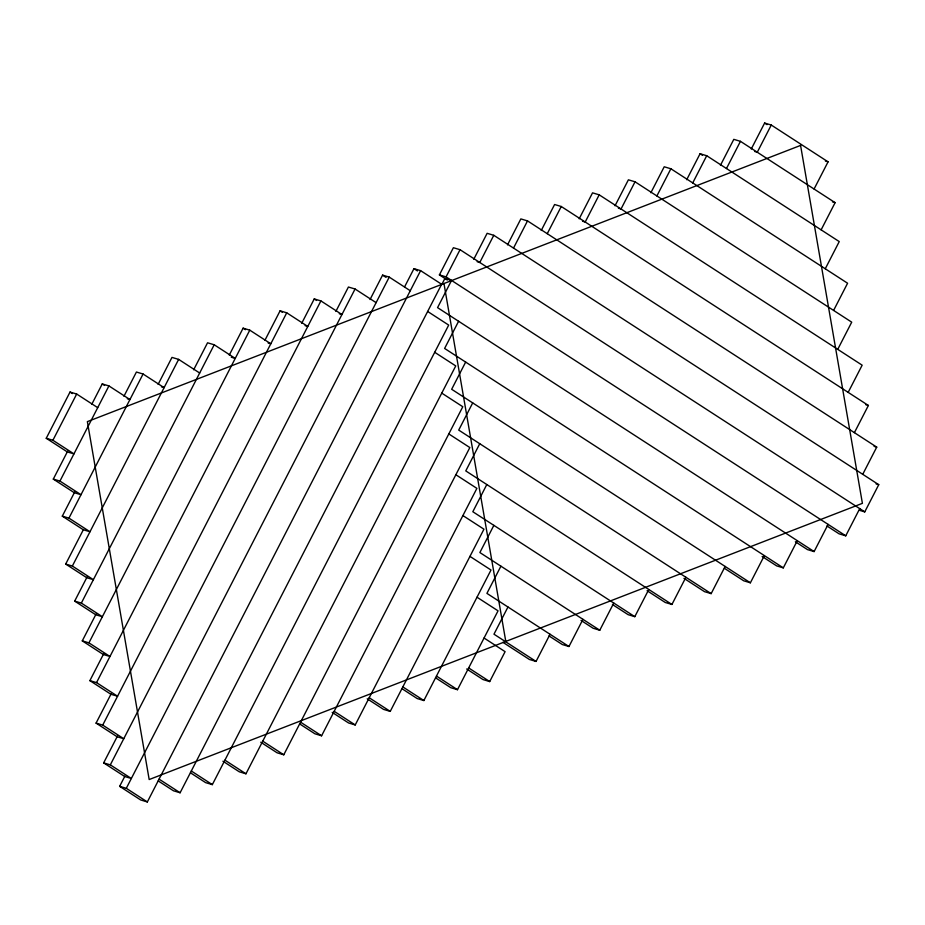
<?xml version="1.0" encoding="UTF-8"?>
<svg xmlns="http://www.w3.org/2000/svg" width="925" height="925" viewBox="0 0 925 925"><rect width="100%" height="100%" fill="white"/><g stroke="black" fill="none" stroke-linecap="round" stroke-linejoin="round"><path stroke-width="1.39" d="M46.25 438.277L52.898 440.265L73.942 453.886L67.282 451.909L46.25 438.277L70.023 392.061L76.682 394.038L97.715 407.659M52.898 440.265L76.682 394.038M53.303 479.104L59.952 481.081L80.995 494.713L74.335 492.736L53.303 479.104L67.664 451.18M91.806 404.237L102.247 383.933L108.907 385.91L129.939 399.542L127.28 398.744M59.952 481.081L108.907 385.91M62.299 516.15L68.947 518.127L89.979 531.748L83.331 529.771L62.299 516.15L74.752 491.915M123.95 396.258L136.414 372.035L143.074 374.012L164.107 387.644L161.447 386.847M68.947 518.127L143.074 374.012M65.687 564.065L72.347 566.042L93.379 579.674L86.73 577.697L65.687 564.065L83.516 529.412M158.117 384.372L171.981 357.408L178.641 359.386L199.673 373.018M72.347 566.042L178.641 359.386M74.682 601.111L81.342 603.088L102.374 616.721L95.726 614.743L74.682 601.111L87.239 576.691M193.672 369.78L207.547 342.793L214.207 344.771L235.239 358.403L231.25 357.212M81.342 603.088L214.207 344.771M82.279 640.875L88.927 642.852L109.971 656.484L103.311 654.507L82.279 640.875L96.119 613.957M229.273 355.084L243.113 328.167L249.773 330.156L270.805 343.776L268.146 342.99M88.927 642.852L249.773 330.156M89.875 680.638L96.524 682.615L117.568 696.247L110.907 694.27L89.875 680.638L103.739 653.674M264.897 340.365L280.078 310.835L286.738 312.812L307.771 326.444L305.111 325.646M96.524 682.615L286.738 312.812M96.073 723.119L102.721 725.096L123.753 738.728L117.105 736.751L96.073 723.119L111.231 693.646M301.723 323.276L314.246 298.937L320.906 300.914L341.938 314.535L339.278 313.748M102.721 725.096L320.906 300.914M103.658 762.882L110.318 764.859L131.35 778.492L124.702 776.514L103.658 762.882L117.521 735.942M335.879 311.401L348.413 287.028L355.073 289.005L376.105 302.637M110.318 764.859L355.073 289.005M158.256 780.931L173.449 790.782L180.109 792.76L441.641 284.276L420.609 270.643L147.341 801.94L140.681 799.963L119.649 786.331L124.933 776.052M370.035 299.538L382.58 275.13L389.24 277.107L410.272 290.739M119.649 786.331L126.297 788.308L389.24 277.107M404.711 286.646L413.949 268.666L420.609 270.643M447.318 280.032L439.398 274.898L453.389 247.715L460.037 249.692L864.759 511.883L878.75 484.688L493.777 235.297L487.128 233.32L473.773 259.266M441.722 284.646L444.902 278.46L451.55 280.437L437.56 307.632L814.116 551.577L828.106 524.382M439.398 274.898L446.058 276.876L460.037 249.692M493.777 235.297L479.797 262.48L477.127 261.694M190.481 772.814L205.674 782.654L212.334 784.631L448.694 325.091L427.662 311.471M458.603 321.264L444.613 348.447L783.302 567.869L797.292 540.674M507.513 244.871L520.856 218.913L527.516 220.902L876.727 447.122L862.736 474.317M513.525 248.085L527.516 220.902M222.937 761.206L239.298 771.808L245.958 773.786L455.748 365.918L434.704 352.286M465.657 362.08L451.666 389.275L750.383 582.796L764.374 555.601M541.252 230.475L554.595 204.517L561.255 206.495L868.39 405.474L854.399 432.657M547.265 233.69L561.255 206.495M260.757 742.208L277.118 752.811L283.778 754.788L462.801 406.734L441.757 393.113M472.71 402.895L458.719 430.09L711.163 593.63L725.142 566.435M579.189 218.809L592.543 192.851L599.192 194.828L862.158 365.178L848.167 392.373M599.192 194.828L585.213 222.023L582.553 221.225M299.746 723.963L314.939 733.803L321.599 735.791L469.842 447.561L448.81 433.929M479.751 443.722L465.772 470.906L671.932 604.464L685.911 577.269M615.032 205.778L628.387 179.82L635.036 181.797L851.717 322.166L837.726 349.361M332.202 712.366L348.563 722.968L355.223 724.946L476.895 488.377L455.863 474.745M635.036 181.797L621.045 208.992L618.386 208.194M486.804 484.538L472.825 511.733L634.804 616.663L648.795 589.479M650.876 192.735L664.219 166.778L670.879 168.766L847.589 283.235L833.598 310.43M367.225 698.803L383.586 709.406L390.246 711.383L483.948 529.192L462.905 515.572M656.889 195.95L670.879 168.766M493.858 525.354L479.878 552.549L599.782 630.237L613.772 603.042M686.708 179.704L700.063 153.747L706.712 155.724L839.241 241.587L825.262 268.782M402.017 688.72L417.21 698.56L423.87 700.537L491.002 570.02L469.958 556.387M692.732 182.919L706.712 155.724M500.911 566.181L486.92 593.376L568.967 646.517L582.958 619.334M720.448 165.309L733.803 139.351L740.451 141.328L835.113 202.656L821.134 229.851M435.64 677.875L450.833 687.714L457.482 689.692L498.043 610.835L477.011 597.215M726.472 168.523L740.451 141.328M507.964 606.997L493.973 634.192L536.049 661.444L550.04 634.261M751.262 149.017L764.617 123.06L771.265 125.037L828.06 161.84L814.081 189.024M771.265 125.037L757.286 152.232L754.615 151.446M466.697 668.995L483.058 679.586L489.718 681.575L505.096 651.663L484.064 638.03M826.985 525.99L839.102 533.841L845.751 535.818L859.741 508.623M825.401 161.042L828.06 161.84M832.454 201.87L835.113 202.656M865.731 404.676L868.39 405.474M874.067 446.336L876.727 447.122M876.091 483.891L878.75 484.688M859.441 510.299L864.759 511.883M814.116 551.577L807.467 549.6L795.361 541.749M783.302 567.869L776.653 565.88L762.142 556.48M750.383 582.796L743.735 580.808L724.379 568.274M711.163 593.63L704.503 591.653L683.968 578.345M671.932 604.464L665.272 602.487L647.084 590.705M634.804 616.663L628.156 614.686L612.431 604.511M599.782 630.237L593.133 628.248L581.016 620.409M568.967 646.517L562.319 644.54L549.045 635.949M536.049 661.444L529.401 659.467L502.946 642.332M764.617 123.06L767.033 124.632M700.063 153.747L702.468 155.308M446.058 276.876L845.751 535.818M413.949 268.666L417.464 270.944M382.58 275.13L386.095 277.407M314.246 298.937L316.581 300.452M280.078 310.835L282.414 312.349M243.113 328.167L245.449 329.682M102.247 383.933L104.583 385.447M70.023 392.061L72.358 393.576M468.674 667.942L489.718 681.575M436.45 676.059L457.482 689.692M402.826 686.905L423.87 700.537M369.202 697.751L390.246 711.383M334.179 711.313L355.223 724.946M300.556 722.159L321.599 735.791M262.735 741.156L283.778 754.788M224.925 760.153L245.958 773.786M191.302 770.999L212.334 784.631M159.065 779.128L180.109 792.76M126.297 788.308L147.341 801.94M443.965 283.524L505.79 641.441M800.576 145.422L87.366 421.627L149.179 779.544L862.401 503.339L800.576 145.422"/></g></svg>
